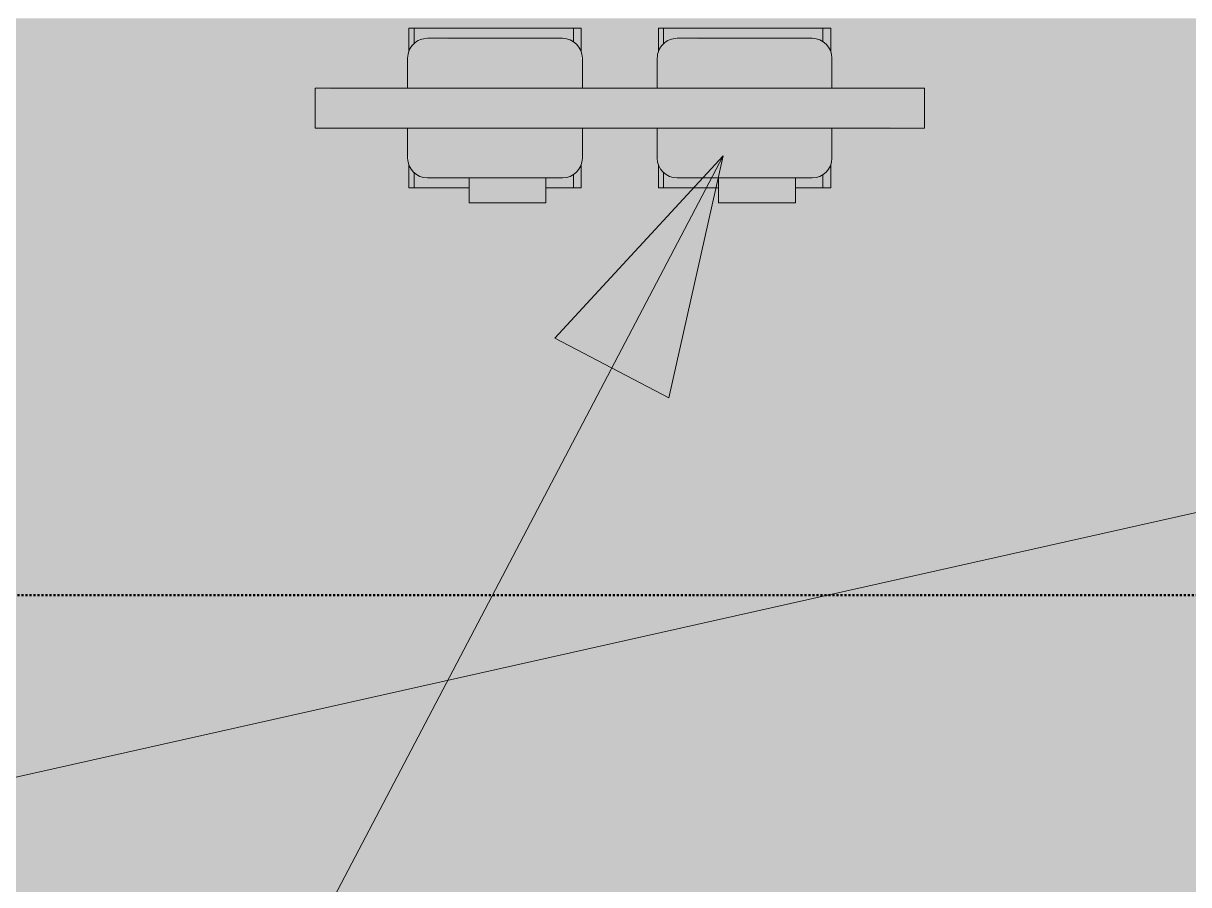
# Model space of a CAD drawing. Header units: inches. Extents: x -4266 to -1814, y 9706 to 12441.
# Drawn here: x -3474.1 to -3415.8, y 9965.7 to 10008.8 of the extents above; entities that cross this region are included whole.
import ezdxf

# ---------------------------------------------------------------- set-up
doc = ezdxf.new("R2010")
doc.units = ezdxf.units.IN
doc.header["$MEASUREMENT"] = 0
doc.linetypes.add('Dash 1_16_', pattern=[0.125, 0.0625, -0.0625])
for name, color, linetype, lineweight in [('0-1', 7, 'Continuous', 5), ('0-3', 7, 'Continuous', 9), ('A-FLOR-2', 10, 'Continuous', 13), ('A-FLOR-PATT-1', 251, 'Continuous', 9), ('A-GENM-2', 7, 'Continuous', 9), ('A-GENM-4', 55, 'Continuous', 9), ('C-PROP-LINE-2', 91, 'Dash 1_16_', 50), ('G-ANNO-TEXT', 231, 'Continuous', 9), ('Q-SPCQ-2', 7, 'Continuous', 9), ('Q-SPCQ-4', 252, 'Continuous', 9)]:
    doc.layers.add(name, color=color, linetype=linetype, lineweight=lineweight)

# ---------------------------------------------------------------- blocks, each defined once
blk = doc.blocks.new('gas_meter_manifold_5854 - Plumbing Gas Meter 3d Manifolded-2102305-FLOOR PLAN - 1ST FLOOR')
at = {"layer": 'A-GENM-4'}
for points in [[(-2.874, 1), (-15.249, 0.966), (-15.249, 0), (15.249, 0), (15.249, 1), (-2.458, 1)], [(-2.874, 0), (-15.249, 0), (-15.249, -1), (15.249, -0.966), (15.249, 0), (2.874, 0)]]:
    blk.add_hatch(color=256, dxfattribs=at).paths.add_polyline_path(points, flags=0)
at = {"layer": 'A-GENM-2'}
for p, q in [((15.249, 1), (-15.249, 1)), ((-15.249, 0), (-15.249, 1)), ((15.249, 1), (15.249, 0)), ((-15.249, -1), (-15.249, 0)), ((15.249, 0), (15.249, -1)), ((-15.249, -1), (15.249, -1))]:
    blk.add_line(p, q, dxfattribs=at)
blk = doc.blocks.new('Plumbing Gas Meter 3d single - Plumbing Gas Meter 3d single-2101173-FLOOR PLAN - 1ST FLOOR')
at = {"layer": 'Q-SPCQ-4'}
blk.add_hatch(color=256, dxfattribs=at).paths.add_polyline_path([(-2.549, 4.75), (-2.549, 3.5), (1.299, 3.5), (1.299, 4.75)], flags=0)
h = blk.add_hatch(color=256, dxfattribs=at)
h.paths.add_polyline_path([(-4.316, 4), (-4.316, 2.82), (-4.241, 3), (-4.082, 3.207), (-3.922, 3.33), (-3.922, 4)], flags=0)
h.paths.add_polyline_path([(-4.316, -2.82), (-4.316, -4), (-3.922, -4), (-3.922, -3.33), (-4.082, -3.207), (-4.241, -3)], flags=0)
h = blk.add_hatch(color=256, dxfattribs=at)
h.paths.add_polyline_path([(-2.898, 4), (-3.922, 4), (-3.922, 3.33), (-3.835, 3.382), (-3.466, 3.488), (-3.085, 3.5), (-2.549, 3.5), (-2.549, 4), (-2.802, 4)], flags=0)
h.paths.add_polyline_path([(-3.922, -3.33), (-3.922, -4), (-1.924, -4), (-1.924, -3.5), (-3.634, -3.466), (-3.915, -3.336)], flags=0)
h = blk.add_hatch(color=256, dxfattribs=at)
h.paths.add_polyline_path([(2.057, 4), (1.299, 4), (1.299, 3.5), (2.057, 3.5)], flags=0)
h.paths.add_polyline_path([(-1.924, -3.5), (-1.924, -4), (2.057, -4), (2.057, -3.5), (0.067, -3.5)], flags=0)
h = blk.add_hatch(color=256, dxfattribs=at)
h.paths.add_polyline_path([(4.056, 4), (2.057, 4), (2.057, 3.5), (3.634, 3.466), (3.976, 3.289), (4.056, 3.252), (4.056, 3.5)], flags=0)
h.paths.add_polyline_path([(4.056, -3.227), (3.769, -3.41), (3.471, -3.487), (3.04, -3.5), (2.057, -3.5), (2.057, -4), (4.056, -4), (4.056, -3.252)], flags=0)
h = blk.add_hatch(color=256, dxfattribs=at)
h.paths.add_polyline_path([(4.178, 4), (4.056, 4), (4.082, 3.207), (4.241, 3), (4.316, 2.903), (4.316, 4)], flags=0)
h.paths.add_polyline_path([(4.316, -2.82), (4.241, -3), (4.056, -3.291), (4.082, -4), (4.316, -4), (4.316, -2.951)], flags=0)
h = blk.add_hatch(color=256, dxfattribs=at)
h.paths.add_polyline_path([(-3.21, 3.5), (-3.64, 3.463), (-3.922, 3.33), (-4.082, 3.207), (-4.241, 3), (-4.341, 2.759), (-4.375, 2.5), (-4.375, 1), (4.375, 1), (4.341, 2.759), (4.241, 3), (3.958, 3.303), (3.746, 3.419), (3.634, 3.466), (3.375, 3.5)], flags=0)
h.paths.add_polyline_path([(-3, -1), (-4.375, -1), (-4.341, -2.759), (-4.241, -3), (-4.058, -3.225), (-3.819, -3.389), (-3.466, -3.488), (-3.21, -3.5), (3.634, -3.466), (3.983, -3.283), (4.082, -3.207), (4.241, -3), (4.341, -2.759), (4.375, -2.5), (4.375, -1), (-2.871, -1)], flags=0)
at = {"layer": 'Q-SPCQ-2'}
for p, q in [((-2.549, 4.75), (1.299, 4.75)), ((-2.549, 4.75), (-2.549, 3.5)), ((1.299, 4.75), (1.299, 3.5)), ((-4.316, 4), (-4.316, 2.818)), ((-4.316, 4), (-4.316, 4)), ((-4.316, 4), (-3.922, 4)), ((-4.316, 2.82), (-4.316, 4)), ((-3.922, 4), (-2.553, 4)), ((-3.922, 3.33), (-3.922, 4)), ((1.299, 4), (2.057, 4)), ((2.057, 4), (4.056, 4)), ((4.056, 4), (4.316, 4)), ((4.056, 3.227), (4.056, 4)), ((4.316, 2.818), (4.316, 4)), ((4.316, 4), (4.316, 4)), ((4.316, 2.82), (4.316, 4)), ((3.375, 3.5), (-3.375, 3.5)), ((-4.375, 2.5), (-4.375, 1)), ((4.375, 1), (4.375, 2.5)), ((-4.375, -1), (-4.375, -2.5)), ((4.375, -2.5), (4.375, -0.997)), ((-4.316, -2.818), (-4.316, -4)), ((-4.316, -4), (-4.316, -2.82)), ((4.316, -4), (4.316, -2.818)), ((4.316, -4), (4.316, -2.82)), ((-3.922, -4), (-3.922, -3.33)), ((-3.375, -3.5), (3.375, -3.5)), ((4.056, -4), (4.056, -3.225)), ((-3.922, -4), (-4.316, -4)), ((-4.316, -4), (-4.316, -4)), ((-1.924, -4), (-3.922, -4)), ((2.057, -4), (-1.924, -4)), ((4.056, -4), (2.057, -4)), ((4.316, -4), (4.056, -4)), ((4.316, -4), (4.316, -4))]:
    blk.add_line(p, q, dxfattribs=at)
for centre, start, end in [((-3.375, 2.5), 90, 180), ((3.375, 2.5), 0, 90), ((-3.375, -2.5), 180, 270), ((3.375, -2.5), 270, 0)]:
    blk.add_arc(centre, 1, start, end, dxfattribs=at)
blk = doc.blocks.new('Plumbing Gas Meter 3d single - Plumbing Gas Meter 3d single-V158-FLOOR PLAN - 1ST FLOOR')
at = {"layer": 'Q-SPCQ-4'}
blk.add_hatch(color=256, dxfattribs=at).paths.add_polyline_path([(1.299, 4.75), (-2.549, 4.75), (-2.549, 3.5), (1.299, 3.5)], flags=0)
h = blk.add_hatch(color=256, dxfattribs=at)
h.paths.add_polyline_path([(-4.316, 4), (-4.316, 2.82), (-4.241, 3), (-4.082, 3.207), (-3.922, 3.33), (-3.922, 4)], flags=0)
h.paths.add_polyline_path([(-4.316, -2.82), (-4.316, -4), (-3.922, -4), (-3.922, -3.33), (-4.082, -3.207), (-4.241, -3)], flags=0)
h = blk.add_hatch(color=256, dxfattribs=at)
h.paths.add_polyline_path([(-3.387, 4), (-3.922, 4), (-3.922, 3.33), (-3.835, 3.382), (-3.466, 3.488), (-3.085, 3.5), (-2.549, 3.5), (-2.549, 4), (-3.375, 4)], flags=0)
h.paths.add_polyline_path([(-3.922, -3.33), (-3.922, -4), (-1.924, -4), (-1.924, -3.5), (-3.634, -3.466), (-3.915, -3.336)], flags=0)
h = blk.add_hatch(color=256, dxfattribs=at)
h.paths.add_polyline_path([(2.057, 4), (1.299, 4), (1.299, 3.5), (2.057, 3.5)], flags=0)
h.paths.add_polyline_path([(2.057, -3.5), (-1.924, -3.5), (-1.924, -4), (2.057, -4)], flags=0)
h = blk.add_hatch(color=256, dxfattribs=at)
h.paths.add_polyline_path([(4.056, 4), (2.057, 4), (2.057, 3.5), (3.634, 3.466), (3.976, 3.289), (4.056, 3.252), (4.056, 3.5)], flags=0)
h.paths.add_polyline_path([(4.056, -3.227), (3.769, -3.41), (3.471, -3.487), (3.04, -3.5), (2.057, -3.5), (2.057, -4), (4.056, -4), (4.056, -3.252)], flags=0)
h = blk.add_hatch(color=256, dxfattribs=at)
h.paths.add_polyline_path([(4.178, 4), (4.056, 4), (4.082, 3.207), (4.241, 3), (4.316, 2.903), (4.316, 4)], flags=0)
h.paths.add_polyline_path([(4.316, -2.82), (4.241, -3), (4.056, -3.291), (4.082, -4), (4.316, -4), (4.316, -2.951)], flags=0)
h = blk.add_hatch(color=256, dxfattribs=at)
h.paths.add_polyline_path([(0.847, 3.5), (-3.64, 3.463), (-3.922, 3.33), (-4.082, 3.207), (-4.241, 3), (-4.341, 2.759), (-4.375, 2.5), (-4.375, 1), (4.375, 1), (4.341, 2.759), (4.241, 3), (3.958, 3.303), (3.746, 3.419), (3.634, 3.466), (3.375, 3.5)], flags=0)
h.paths.add_polyline_path([(-3.375, -1), (-4.375, -1), (-4.341, -2.759), (-4.241, -3), (-4.058, -3.225), (-3.819, -3.389), (-3.466, -3.488), (-3.375, -3.5), (3.634, -3.466), (3.983, -3.283), (4.082, -3.207), (4.241, -3), (4.341, -2.759), (4.375, -2.5), (4.375, -1), (-3.259, -1)], flags=0)
at = {"layer": 'Q-SPCQ-2'}
for p, q in [((-2.549, 4.75), (1.299, 4.75)), ((-2.549, 4.75), (-2.549, 3.5)), ((1.299, 4.75), (1.299, 3.5)), ((-4.316, 4), (-4.316, 2.818)), ((-4.316, 4), (-4.316, 4)), ((-4.316, 4), (-3.922, 4)), ((-4.316, 2.82), (-4.316, 4)), ((-3.922, 4), (-2.553, 4)), ((-3.922, 3.33), (-3.922, 4)), ((1.299, 4), (2.057, 4)), ((2.057, 4), (4.056, 4)), ((4.056, 4), (4.316, 4)), ((4.056, 3.227), (4.056, 4)), ((4.316, 2.818), (4.316, 4)), ((4.316, 4), (4.316, 4)), ((4.316, 2.82), (4.316, 4)), ((3.375, 3.5), (-3.375, 3.5)), ((-4.375, 2.5), (-4.375, 0.997)), ((4.375, 1), (4.375, 2.5)), ((-4.375, -1), (-4.375, -2.5)), ((4.375, -2.5), (4.375, -1)), ((-4.316, -2.818), (-4.316, -4)), ((-4.316, -4), (-4.316, -2.82)), ((4.316, -4), (4.316, -2.818)), ((4.316, -4), (4.316, -2.82)), ((-3.922, -4), (-3.922, -3.33)), ((-3.375, -3.5), (3.375, -3.5)), ((4.056, -4), (4.056, -3.225)), ((-3.922, -4), (-4.316, -4)), ((-4.316, -4), (-4.316, -4)), ((-1.924, -4), (-3.922, -4)), ((2.057, -4), (-1.924, -4)), ((4.056, -4), (2.057, -4)), ((4.316, -4), (4.056, -4)), ((4.316, -4), (4.316, -4))]:
    blk.add_line(p, q, dxfattribs=at)
for centre, start, end in [((-3.375, 2.5), 90, 180), ((3.375, 2.5), 0, 90), ((-3.375, -2.5), 180, 270), ((3.375, -2.5), 270, 0)]:
    blk.add_arc(centre, 1, start, end, dxfattribs=at)
blk = doc.blocks.new('CTR - 1st Phase - Shell_rvt-1-FLOOR PLAN - 1ST FLOOR')
at = {"layer": 'A-FLOR-PATT-1'}
h = blk.add_hatch(dxfattribs=at)
h.set_pattern_fill('FP_12', color=256, style=0, pattern_type=2)
h.set_pattern_definition([(0, (0, 2.816), (15.36, 3.839), [1.267, -10.253, 1.267, -10.253, -61.44]), (0, (0, 2.816), (15.36, 3.839), [-23.04, 1.267, -21.773, 1.267, -10.253, -26.88]), (0, (0, 2.816), (15.36, 3.839), [-57.6, 1.267, -6.413, 1.267, -17.933]), (120.003, (5.76, 4.735), (-11.0056335, 11.380708), [1.267, -10.252, 1.267, -10.252, -61.434]), (120.003, (5.76, 4.735), (-11.0056335, 11.380708), [-23.038, 1.267, -21.771, 1.267, -10.252, -26.877]), (120.003, (5.76, 4.735), (-11.0056335, 11.380708), [-57.594, 1.267, -6.412, 1.267, -17.931]), (239.997, (7.68, 12.414), (-4.3542594, -15.2201902), [1.267, -10.252, 1.267, -10.252, -61.434]), (239.997, (7.68, 12.414), (-4.3542594, -15.2201902), [-23.038, 1.267, -21.771, 1.267, -10.252, -26.877]), (239.997, (7.68, 12.414), (-4.3542594, -15.2201902), [-57.594, 1.267, -6.412, 1.267, -17.931])])
h.paths.add_polyline_path([(-3616.708, 9939.189), (-3329.124, 10003.666), (-3329.125, 10009.089), (-3479.686, 10009.089), (-3479.686, 10008.089), (-3508.686, 10008.089), (-3508.686, 10009.089), (-3829.324, 10009.089), (-3829.324, 9943.439), (-3825.324, 9943.439), (-3825.324, 9939.189), (-3666.799, 9939.189)], flags=0)
h.paths.add_polyline_path([(-3435.474, 9999.837), (-3439.321, 9999.837), (-3439.321, 10000.587), (-3442.338, 10000.587), (-3442.363, 10001.828), (-3442.398, 10002.087), (-3442.398, 10003.587), (-3446.146, 10003.587), (-3446.18, 10001.828), (-3446.206, 10001.684), (-3446.206, 10000.587), (-3447.973, 10000.587), (-3447.973, 9999.837), (-3451.82, 9999.837), (-3451.82, 10000.587), (-3454.837, 10000.587), (-3454.862, 10001.828), (-3454.896, 10002.087), (-3454.896, 10003.587), (-3459.521, 10003.621), (-3459.521, 10005.587), (-3454.896, 10005.587), (-3454.862, 10007.346), (-3454.837, 10007.407), (-3454.837, 10008.587), (-3446.206, 10008.587), (-3446.18, 10007.346), (-3446.146, 10007.087), (-3446.146, 10005.587), (-3442.398, 10005.587), (-3442.363, 10007.346), (-3442.338, 10007.407), (-3442.338, 10008.587), (-3433.707, 10008.587), (-3433.682, 10007.346), (-3433.648, 10007.087), (-3433.648, 10005.587), (-3429.023, 10005.553), (-3429.023, 10003.587), (-3433.648, 10003.587), (-3433.682, 10001.828), (-3433.707, 10001.684), (-3433.707, 10000.587), (-3435.474, 10000.587)], flags=0)
h = blk.add_hatch(dxfattribs=at)
h.set_pattern_fill('FP_13', color=256, style=0, pattern_type=2)
h.set_pattern_definition([(359.999, (0.125, 1.417), (15.360067, 3.8397319), [1.267, -10.253, 1.267, -10.253, -61.44]), (359.999, (0.125, 1.417), (15.360067, 3.8397319), [-23.04, 1.267, -21.773, 1.267, -10.253, -26.88]), (359.999, (0.125, 1.417), (15.360067, 3.8397319), [-57.6, 1.267, -6.413, 1.267, -17.933]), (120.002, (5.885, 3.337), (-11.0059349, 11.381766), [1.267, -10.252, 1.267, -10.252, -61.437]), (120.002, (5.885, 3.337), (-11.0059349, 11.381766), [-23.039, 1.267, -21.772, 1.267, -10.252, -26.879]), (120.002, (5.885, 3.337), (-11.0059349, 11.381766), [-57.597, 1.267, -6.412, 1.267, -17.932]), (239.998, (7.805, 11.017), (-4.3544938, -15.2211322), [1.267, -10.252, 1.267, -10.252, -61.436]), (239.998, (7.805, 11.017), (-4.3544938, -15.2211322), [-23.039, 1.267, -21.772, 1.267, -10.252, -26.878]), (239.998, (7.805, 11.017), (-4.3544938, -15.2211322), [-57.597, 1.267, -6.412, 1.267, -17.932])])
h.paths.add_polyline_path([(-2045.966, 9891.189), (-1933.324, 9891.189), (-2061.924, 9902.57), (-2061.924, 9891.189)], flags=0)
h.paths.add_polyline_path([(-2451.174, 9891.189), (-2253.924, 9891.189), (-2253.924, 9919.562), (-2452.474, 9937.134), (-2452.474, 9891.189)], flags=0)
h.paths.add_polyline_path([(-3531.729, 9939.189), (-3329.124, 9939.189), (-3329.125, 10003.666), (-3616.708, 9939.189)], flags=0)
h.paths.add_polyline_path([(-3335.124, 9940.989), (-3336.159, 9941.126), (-3337.124, 9941.525), (-3337.952, 9942.161), (-3338.588, 9942.989), (-3338.987, 9943.954), (-3339.124, 9944.989), (-3338.987, 9946.025), (-3338.588, 9946.989), (-3337.952, 9947.818), (-3337.124, 9948.453), (-3336.159, 9948.853), (-3335.124, 9948.989), (-3334.088, 9948.853), (-3333.124, 9948.453), (-3332.295, 9947.818), (-3331.66, 9946.989), (-3331.26, 9946.025), (-3331.124, 9944.989), (-3331.26, 9943.954), (-3331.66, 9942.989), (-3332.295, 9942.161), (-3333.124, 9941.525), (-3334.088, 9941.126)], flags=0)
at = {"layer": 'A-FLOR-2'}
blk.add_line((-3616.708, 9939.189), (-3329.125, 10003.666), dxfattribs=at)
at = {"layer": '0-3', "rotation": 180}
for name, p in [('Plumbing Gas Meter 3d single - Plumbing Gas Meter 3d single-2101173-FLOOR PLAN - 1ST FLOOR', (-3450.521, 10004.587)), ('Plumbing Gas Meter 3d single - Plumbing Gas Meter 3d single-V158-FLOOR PLAN - 1ST FLOOR', (-3438.023, 10004.587)), ('gas_meter_manifold_5854 - Plumbing Gas Meter 3d Manifolded-2102305-FLOOR PLAN - 1ST FLOOR', (-3444.272, 10004.587))]:
    blk.add_blockref(name, p, dxfattribs=at)
blk = doc.blocks.new('Family - ___-1870007-FLOOR PLAN - 1ST FLOOR')
at = {"layer": 'C-PROP-LINE-2'}
blk.add_line((-2636.924, 9980.189), (-3860.724, 9980.189), dxfattribs=at)

msp = doc.modelspace()

# ---------------------------------------------------------------- hatches: boundary and pattern name
at = {"layer": 'G-ANNO-TEXT'}
msp.add_hatch(color=256, dxfattribs=at).paths.add_polyline_path([(-3439.09449, 10002.19272), (-3447.51763, 9993.06094), (-3441.82325, 9990.0728)], flags=0)

# ---------------------------------------------------------------- linework, layer by layer
for p, q in [((-3439.09449, 10002.19272), (-3467.06055, 9948.89892)), ((-3439.09449, 10002.19272), (-3447.51763, 9993.06094)), ((-3441.82325, 9990.0728), (-3439.09449, 10002.19272)), ((-3447.51763, 9993.06094), (-3441.82325, 9990.0728))]:
    msp.add_line(p, q, dxfattribs=at)

# ---------------------------------------------------------------- block references
at = {"layer": '0-1'}
msp.add_blockref('CTR - 1st Phase - Shell_rvt-1-FLOOR PLAN - 1ST FLOOR', (0, 0), dxfattribs=at)
at = {"layer": 'C-PROP-LINE-2'}
msp.add_blockref('Family - ___-1870007-FLOOR PLAN - 1ST FLOOR', (0, 0), dxfattribs=at)

doc.saveas('drawing.dxf')
